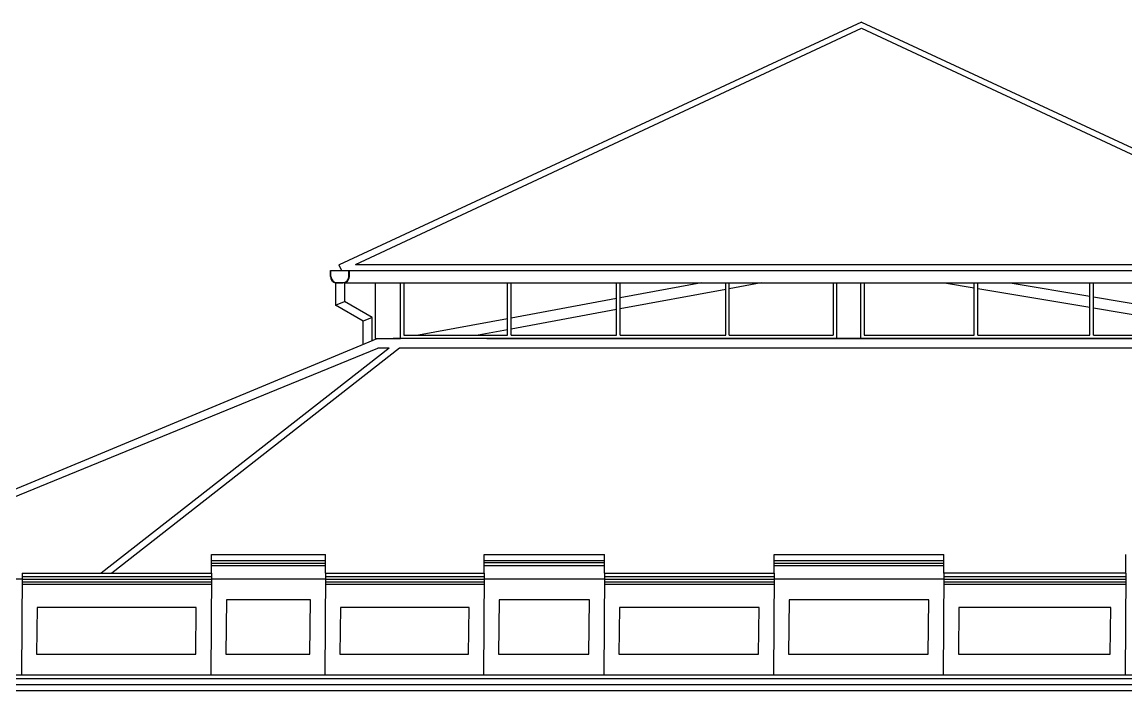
# Model space of a CAD drawing. Extents: x -43 to 90, y 6 to 81.
# Drawn here: x 33.23 to 42.42, y 67.49 to 73.06 of the extents above; entities that cross this region are included whole.
import ezdxf

# ---------------------------------------------------------------- set-up
doc = ezdxf.new("R2010")
doc.units = 0
doc.header["$LTSCALE"] = 0.1
doc.header["$MEASUREMENT"] = 0
doc.layers.add('visto', color=9, linetype='CONTINUOUS')

msp = doc.modelspace()

# ---------------------------------------------------------------- linework, layer by layer
at = {"layer": 'visto'}
for p, q in [((40.2158, 73.0587), (35.8654, 71.039)), ((36.0031, 71.0408), (40.2156, 73.0075)), ((40.2156, 73.0586), (44.5687, 71.0352)), ((40.2156, 73.0075), (44.4285, 71.0408)), ((35.8879, 70.9908), (35.8643, 71.0385)), ((36.0031, 71.0408), (44.4285, 71.0408)), ((35.7946, 70.9908), (35.8879, 70.9908)), ((35.7946, 70.9408), (35.7946, 70.9908)), ((35.7986, 70.9408), (35.7986, 70.9908)), ((35.8879, 70.9908), (44.4784, 70.9899)), ((35.9486, 70.9408), (35.9486, 70.9908)), ((35.9526, 70.9408), (35.9526, 70.9908)), ((36.374, 70.9908), (36.374, 70.9908)), ((35.8361, 70.8883), (35.8361, 70.7025)), ((35.8486, 70.8908), (35.8986, 70.8908)), ((35.8486, 70.8868), (35.8986, 70.8868)), ((35.911, 70.8871), (36.4005, 70.8868)), ((35.9111, 70.8883), (35.9111, 70.7332)), ((36.1688, 70.4246), (36.1688, 70.8868)), ((36.374, 70.8868), (36.374, 70.4246)), ((36.3785, 70.8868), (44.5197, 70.8868)), ((36.404, 70.8868), (36.404, 70.4529)), ((37.2676, 70.4529), (37.2676, 70.8868)), ((37.2976, 70.4529), (37.2976, 70.8868)), ((38.1762, 70.4529), (38.1762, 70.8868)), ((38.2062, 70.4529), (38.2062, 70.8868)), ((38.8823, 70.8868), (38.2062, 70.7622)), ((39.0848, 70.4529), (39.0848, 70.8868)), ((39.1148, 70.4529), (39.1148, 70.8868)), ((39.3789, 70.8868), (39.1148, 70.8381)), ((39.9784, 70.8868), (39.9784, 70.4529)), ((40.0084, 70.8868), (40.0084, 70.4246)), ((40.2084, 70.8868), (40.2084, 70.4246)), ((40.2384, 70.8868), (40.2384, 70.4529)), ((40.9053, 70.8868), (41.1545, 70.8452)), ((41.1545, 70.4529), (41.1545, 70.8868)), ((41.1845, 70.4529), (41.1845, 70.8868)), ((41.4522, 70.8868), (42.1157, 70.7761)), ((42.1157, 70.4529), (42.1157, 70.8868)), ((42.1457, 70.4529), (42.1457, 70.8868)), ((39.0848, 70.8326), (38.2062, 70.6707)), ((41.1845, 70.8402), (42.1157, 70.6849)), ((42.1457, 70.7711), (43.0768, 70.6158)), ((35.8361, 70.7025), (35.9111, 70.7332)), ((36.0654, 70.5681, 2.8347), (35.8361, 70.7025)), ((36.1404, 70.5988, 2.8347), (35.9111, 70.7332)), ((38.1762, 70.7567), (37.2976, 70.5948)), ((42.1457, 70.6799), (43.0768, 70.5245)), ((36.1404, 70.5988, 2.8347), (36.0654, 70.5681, 2.8347)), ((36.1404, 70.4065, 2.8347), (36.1404, 70.5988, 2.8347)), ((37.2676, 70.5893), (36.5273, 70.4529)), ((38.1762, 70.6652), (37.2976, 70.5033)), ((36.0654, 70.3752, 2.8347), (36.0654, 70.5681, 2.8347)), ((37.2676, 70.4978), (37.024, 70.4529)), ((31.8608, 68.6249), (36.184, 70.4246)), ((36.1688, 70.4246), (36.3784, 70.4246)), ((38.7835, 70.4246), (36.3154, 70.4246)), ((38.2712, 70.4246), (36.3783, 70.4246)), ((36.404, 70.4529), (37.2676, 70.4529)), ((36.8706, 70.4246), (36.8706, 70.4246)), ((37.0974, 70.4246), (43.1201, 70.4246)), ((37.2976, 70.4529), (38.1762, 70.4529)), ((44.0531, 70.4246), (37.3114, 70.4246)), ((42.9696, 70.4246), (37.7152, 70.4246)), ((38.2062, 70.4529), (39.0848, 70.4529)), ((39.1148, 70.4529), (39.9784, 70.4529)), ((40.2384, 70.4529), (41.1545, 70.4529)), ((40.2384, 70.4529), (40.9534, 70.4529)), ((41.1845, 70.4529), (42.1157, 70.4529)), ((42.1457, 70.4529), (43.0768, 70.4529)), ((31.9883, 68.6249), (36.1888, 70.3443)), ((36.2824, 70.3443), (33.8854, 68.4699)), ((36.3702, 70.3443), (33.9732, 68.4699)), ((36.2824, 70.3443), (36.1888, 70.3443)), ((44.0381, 70.3443), (36.3702, 70.3443)), ((34.8026, 68.6249), (35.7526, 68.6249)), ((34.8026, 68.4699), (34.8026, 68.6249)), ((34.8026, 68.5749), (35.7526, 68.5749)), ((35.7526, 68.4699), (35.7526, 68.6249)), ((37.0747, 68.6249), (38.0747, 68.6249)), ((37.0747, 68.4699), (37.0747, 68.6249)), ((37.0747, 68.5749), (38.0747, 68.5749)), ((37.0747, 68.5599), (38.0747, 68.5599)), ((38.0747, 68.4699), (38.0747, 68.6249)), ((39.4871, 68.6249), (40.9017, 68.6249)), ((39.4871, 68.4699), (39.4871, 68.6249)), ((39.4871, 68.5749), (40.9017, 68.5749)), ((40.9017, 68.4699), (40.9017, 68.6249)), ((42.4168, 68.4699), (42.4168, 68.6249)), ((33.2269, 68.4699), (33.2218, 67.6204)), ((33.2269, 68.4699), (34.8026, 68.4699)), ((34.8026, 68.4699), (34.7975, 67.6204)), ((34.8026, 68.4699), (34.7975, 67.6204)), ((34.8026, 68.5549), (35.7526, 68.5549)), ((34.8026, 68.5334), (35.7526, 68.5334)), ((35.7526, 68.4699), (35.7475, 67.6204)), ((35.7526, 68.4699), (37.0747, 68.4699)), ((37.0747, 68.4699), (37.0696, 67.6204)), ((37.0747, 68.5334), (38.0747, 68.5334)), ((38.0747, 68.4699), (38.0696, 67.6204)), ((38.0747, 68.4699), (39.4871, 68.4699)), ((39.4871, 68.4699), (39.482, 67.6204)), ((39.4871, 68.5549), (40.9017, 68.5549)), ((39.4871, 68.5334), (40.9017, 68.5334)), ((40.9017, 68.4699), (40.8966, 67.6204)), ((42.4168, 68.4699), (40.9017, 68.4699)), ((42.4168, 68.4699), (42.4117, 67.6204)), ((32.2719, 68.4249), (33.2269, 68.4249)), ((34.8026, 68.4399), (33.2269, 68.4399)), ((33.2269, 68.4199), (34.8026, 68.4199)), ((33.2269, 68.3999), (34.8026, 68.3999)), ((33.2269, 68.3799), (34.8026, 68.3799)), ((34.8026, 68.4249), (35.7526, 68.4249)), ((37.0747, 68.4399), (35.7526, 68.4399)), ((35.7526, 68.4199), (37.0747, 68.4199)), ((35.7526, 68.3999), (37.0747, 68.3999)), ((35.7526, 68.3799), (37.0747, 68.3799)), ((37.0747, 68.4249), (38.0747, 68.4249)), ((39.4871, 68.4399), (38.0747, 68.4399)), ((38.0747, 68.4199), (39.4871, 68.4199)), ((38.0747, 68.3999), (39.4871, 68.3999)), ((38.0747, 68.3799), (39.4871, 68.3799)), ((39.4871, 68.4249), (40.9017, 68.4249)), ((42.4168, 68.4399), (40.9017, 68.4399)), ((40.9017, 68.4199), (42.4168, 68.4199)), ((40.9017, 68.3999), (42.4168, 68.3999)), ((40.9017, 68.3799), (42.4168, 68.3799)), ((50.5006, 67.5904), (30.0948, 67.5904)), ((45.7979, 67.6204), (30.1698, 67.6204)), ((50.5006, 67.5404), (30.1448, 67.5404)), ((50.5006, 67.4904), (30.1448, 67.4904))]:
    msp.add_line(p, q, dxfattribs=at)
for points in [[(35.6276, 68.2499), (34.9276, 68.2499), (34.9225, 67.7954), (35.6225, 67.7954)], [(37.9497, 68.2499), (37.1997, 68.2499), (37.1946, 67.7954), (37.9446, 67.7954)], [(40.7767, 68.2499), (39.6121, 68.2499), (39.607, 67.7954), (40.7716, 67.7954)], [(33.3468, 67.7954), (34.6725, 67.7954), (34.6776, 68.1849), (33.3519, 68.1849)], [(35.8725, 67.7954), (36.9446, 67.7954), (36.9497, 68.1849), (35.8776, 68.1849)], [(38.1946, 67.7954), (39.357, 67.7954), (39.3621, 68.1849), (38.1997, 68.1849)], [(41.0216, 67.7954), (42.2867, 67.7954), (42.2918, 68.1849), (41.0267, 68.1849)]]:
    msp.add_lwpolyline(points, close=True, dxfattribs=at)
for centre, radius, start, end in [((35.8486, 70.9408), 0.054, 180, 247.80839), ((35.8486, 70.9408), 0.054, 180, 256.61569), ((35.8486, 70.9408), 0.05, 180, 270), ((35.8486, 70.9408), 0.054, 256.61569, 270), ((35.8486, 70.9408), 0.054, 256.61569, 270), ((35.8986, 70.9408), 0.05, 270, 0), ((35.8986, 70.9408), 0.054, 270, 0)]:
    msp.add_arc(centre, radius, start, end, dxfattribs=at)

doc.saveas('drawing.dxf')
